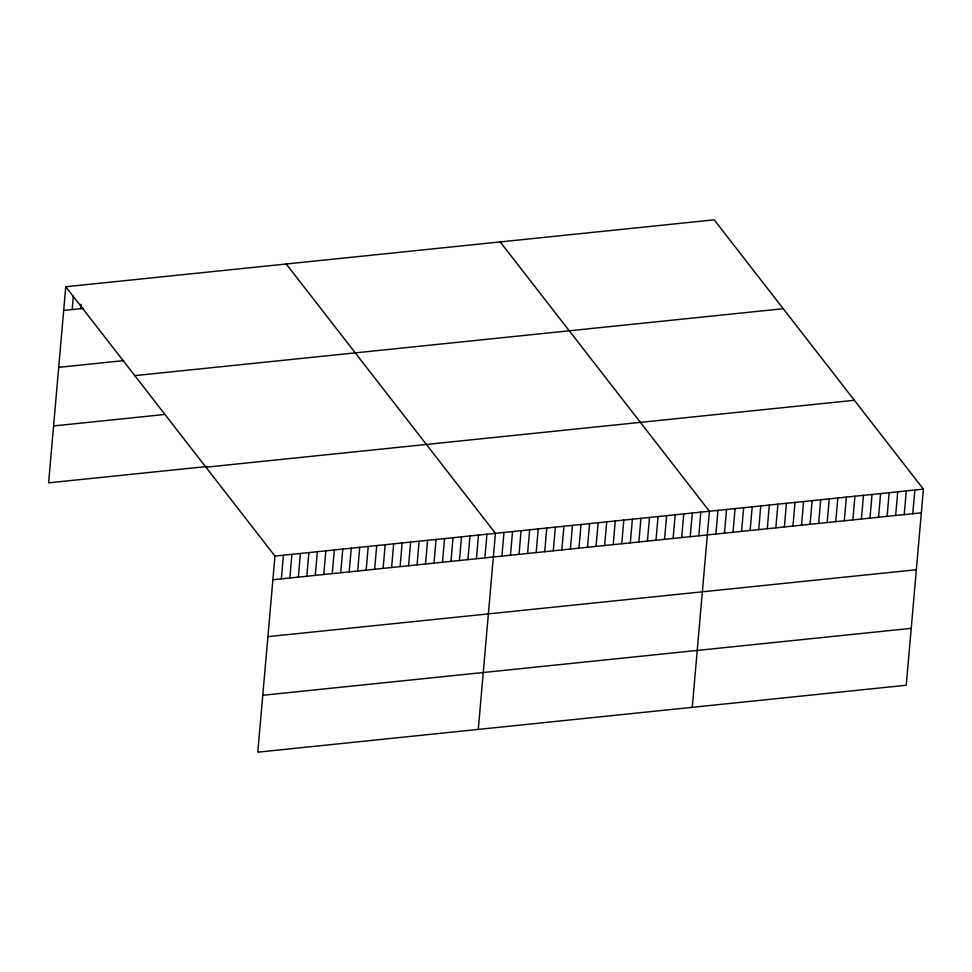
<?xml version="1.0" encoding="UTF-8"?>
<svg xmlns="http://www.w3.org/2000/svg" width="972" height="972" viewBox="0 0 972 972"><rect width="100%" height="100%" fill="white"/><g stroke="black" fill="none" stroke-linecap="round" stroke-linejoin="round"><path stroke-width="1.46" d="M65.756 286.752L274.955 556.081L257.799 752.17L906.244 685.248L923.4 489.159L714.201 219.83L65.756 286.752L48.6 482.841L206.89 466.511M72.159 309.558L73.325 296.241M80.64 308.683L81.028 304.236M281.37 578.875L283.435 555.206M289.85 578L291.916 554.332M298.331 577.125L300.397 553.457M306.8 576.25L308.877 552.582M315.28 575.375L317.358 551.707M323.761 574.501L325.839 550.82M332.242 573.626L334.319 549.945M340.722 572.751L342.8 549.071M349.203 571.876L351.281 548.196M357.684 571.001L359.749 547.321M366.165 570.127L368.23 546.446M374.645 569.252L376.711 545.571M383.126 568.377L385.191 544.697M391.607 567.502L393.672 543.822M400.075 566.627L402.153 542.947M408.556 565.753L410.634 542.072M417.037 564.878L419.114 541.197M425.517 564.003L427.595 540.323M433.998 563.128L436.076 539.448M442.479 562.253L444.556 538.573M450.959 561.379L453.025 537.698M459.44 560.504L461.506 536.823M467.921 559.629L469.986 535.949M476.402 558.754L478.467 535.074M484.882 557.879L486.948 534.199M478.273 729.413L495.428 533.324L286.23 263.995M501.917 556.118L503.982 532.437M510.47 555.231L512.548 531.562M519.036 554.344L521.101 530.676M527.589 553.469L529.667 529.789M536.155 552.582L538.221 528.902M544.709 551.695L546.786 528.027M553.275 550.82L555.34 527.14M561.828 549.933L563.906 526.253M570.394 549.046L572.459 525.378M578.947 548.172L581.025 524.491M587.513 547.285L589.579 523.604M596.067 546.398L598.145 522.717M604.633 545.511L606.698 521.843M613.186 544.636L615.264 520.956M621.752 543.749L623.817 520.069M630.306 542.862L632.383 519.194M638.871 541.987L640.937 518.307M647.425 541.1L649.503 517.42M655.991 540.213L658.056 516.545M664.544 539.338L666.622 515.658M673.11 538.452L675.176 514.771M681.664 537.565L683.741 513.884M690.229 536.678L692.295 513.009M698.783 535.803L700.861 512.123M692.258 707.324L709.414 511.236L500.216 241.919M715.902 534.029L717.968 510.361M724.456 533.154L726.534 509.474M733.022 532.267L735.087 508.587M741.575 531.38L743.653 507.7M750.141 530.493L752.207 506.825M758.695 529.619L760.772 505.938M767.26 528.732L769.326 505.051M775.814 527.845L777.892 504.176M784.38 526.97L786.445 503.289M792.933 526.083L795.011 502.403M801.499 525.196L803.565 501.528M810.053 524.321L812.13 500.641M818.618 523.434L820.684 499.754M827.172 522.547L829.25 498.867M835.738 521.66L837.803 497.992M844.291 520.785L846.369 497.105M852.857 519.899L854.923 496.218M861.411 519.012L863.488 495.343M869.976 518.137L872.042 494.456M878.53 517.25L880.608 493.569M887.096 516.363L889.161 492.695M895.649 515.476L897.727 491.808M904.215 514.601L906.281 490.921M912.769 513.714L914.846 490.034M63.69 310.433L83.471 308.391M58.709 367.331L123.711 360.612M134.792 375.629L783.238 308.707M53.582 425.943L163.818 414.57M205.918 467.204L854.364 400.282M274.955 556.081L923.4 489.159M272.889 579.749L921.335 512.827M267.908 636.648L916.353 569.726M262.78 695.272L911.226 628.349"/></g></svg>
